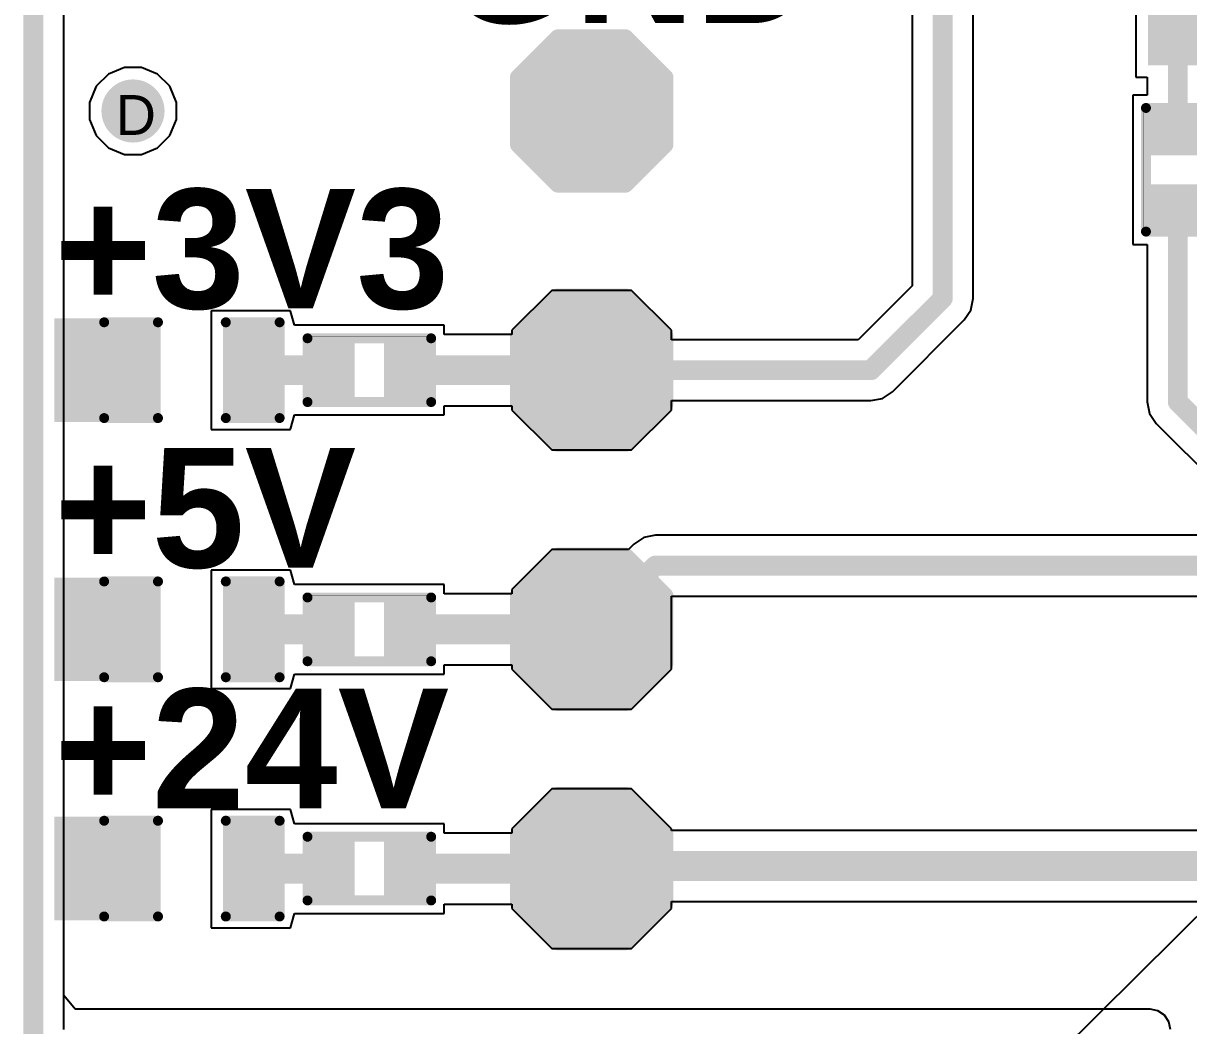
# Model space of a CAD drawing. Header units: inches. Extents: x 0 to 5401, y 0 to 5414.
# Drawn here: x -0.13 to 14.72, y 72.39 to 85.16 of the extents above; entities that cross this region are included whole.
import ezdxf

# ---------------------------------------------------------------- set-up
doc = ezdxf.new("R2010")
doc.units = ezdxf.units.IN
for name, color, linetype in [('Board Outline', 216, 'Continuous'), ('Bottom Layer', 5, 'Continuous'), ('Bottom Solder', 6, 'Continuous'), ('Drill Drawing', 1, 'Continuous'), ('Layer 1', 16, 'Continuous'), ('Layer 2', 76, 'Continuous'), ('Top Layer', 1, 'Continuous'), ('Top Overlay', 2, 'Continuous'), ('Top Paste', 8, 'Continuous'), ('Top Solder', 216, 'Continuous'), ('Via Holes', 16, 'Continuous')]:
    doc.layers.add(name, color=color, linetype=linetype)
doc.styles.add('Arial', font='', dxfattribs={"height": 0.2})
doc.styles.add('Arial_Bold', font='', dxfattribs={"height": 0.2})
doc.styles.get('Arial').set_extended_font_data('Arial')
doc.styles.get('Arial_Bold').set_extended_font_data('Arial', bold=True)

# ---------------------------------------------------------------- blocks, each defined once
blk = doc.blocks.new('P____PAK_SO_8_1')
at = {"layer": 'Top Solder'}
blk.add_line((2.629, -2.439), (-5387.451, -5346.576), dxfattribs=at)
blk = doc.blocks.new('SOP_16_28')
at = {"layer": 'Top Layer'}
for points in [[(-3.456, 4.724), (-1.994, 4.724), (-1.994, 4.166), (-3.456, 4.166)], [(1.994, 4.724), (3.456, 4.724), (3.456, 4.166), (1.994, 4.166)], [(-3.456, 3.454), (-1.994, 3.454), (-1.994, 2.896), (-3.456, 2.896)], [(1.994, 3.454), (3.456, 3.454), (3.456, 2.896), (1.994, 2.896)], [(-3.456, 2.184), (-1.994, 2.184), (-1.994, 1.626), (-3.456, 1.626)], [(1.994, 2.184), (3.456, 2.184), (3.456, 1.626), (1.994, 1.626)], [(-3.456, 0.914), (-1.994, 0.914), (-1.994, 0.356), (-3.456, 0.356)], [(1.994, 0.914), (3.456, 0.914), (3.456, 0.356), (1.994, 0.356)], [(-3.456, -0.356), (-1.994, -0.356), (-1.994, -0.914), (-3.456, -0.914)], [(1.994, -0.356), (3.456, -0.356), (3.456, -0.914), (1.994, -0.914)], [(-3.456, -1.626), (-1.994, -1.626), (-1.994, -2.184), (-3.456, -2.184)], [(1.994, -1.626), (3.456, -1.626), (3.456, -2.184), (1.994, -2.184)], [(-3.456, -2.896), (-1.994, -2.896), (-1.994, -3.454), (-3.456, -3.454)], [(1.994, -2.896), (3.456, -2.896), (3.456, -3.454), (1.994, -3.454)], [(-3.456, -4.166), (-1.994, -4.166), (-1.994, -4.724), (-3.456, -4.724)], [(1.994, -4.166), (3.456, -4.166), (3.456, -4.724), (1.994, -4.724)]]:
    blk.add_hatch(color=1, dxfattribs=at).paths.add_polyline_path(points)
at = {"layer": 'Top Paste'}
for points in [[(-3.456, 4.724), (-1.994, 4.724), (-1.994, 4.166), (-3.456, 4.166)], [(1.994, 4.724), (3.456, 4.724), (3.456, 4.166), (1.994, 4.166)], [(-3.456, 3.454), (-1.994, 3.454), (-1.994, 2.896), (-3.456, 2.896)], [(1.994, 3.454), (3.456, 3.454), (3.456, 2.896), (1.994, 2.896)], [(-3.456, 2.184), (-1.994, 2.184), (-1.994, 1.626), (-3.456, 1.626)], [(1.994, 2.184), (3.456, 2.184), (3.456, 1.626), (1.994, 1.626)], [(-3.456, 0.914), (-1.994, 0.914), (-1.994, 0.356), (-3.456, 0.356)], [(1.994, 0.914), (3.456, 0.914), (3.456, 0.356), (1.994, 0.356)], [(-3.456, -0.356), (-1.994, -0.356), (-1.994, -0.914), (-3.456, -0.914)], [(1.994, -0.356), (3.456, -0.356), (3.456, -0.914), (1.994, -0.914)], [(-3.456, -1.626), (-1.994, -1.626), (-1.994, -2.184), (-3.456, -2.184)], [(1.994, -1.626), (3.456, -1.626), (3.456, -2.184), (1.994, -2.184)], [(-3.456, -2.896), (-1.994, -2.896), (-1.994, -3.454), (-3.456, -3.454)], [(1.994, -2.896), (3.456, -2.896), (3.456, -3.454), (1.994, -3.454)], [(-3.456, -4.166), (-1.994, -4.166), (-1.994, -4.724), (-3.456, -4.724)], [(1.994, -4.166), (3.456, -4.166), (3.456, -4.724), (1.994, -4.724)]]:
    blk.add_hatch(color=8, dxfattribs=at).paths.add_polyline_path(points)
at = {"layer": 'Top Solder'}
for points in [[(-3.557, 4.826), (-1.892, 4.826), (-1.892, 4.064), (-3.557, 4.064)], [(1.892, 4.826), (3.557, 4.826), (3.557, 4.064), (1.892, 4.064)], [(-3.557, 3.556), (-1.892, 3.556), (-1.892, 2.794), (-3.557, 2.794)], [(1.892, 3.556), (3.557, 3.556), (3.557, 2.794), (1.892, 2.794)], [(-3.557, 2.286), (-1.892, 2.286), (-1.892, 1.524), (-3.557, 1.524)], [(1.892, 2.286), (3.557, 2.286), (3.557, 1.524), (1.892, 1.524)], [(-3.557, 1.016), (-1.892, 1.016), (-1.892, 0.254), (-3.557, 0.254)], [(1.892, 1.016), (3.557, 1.016), (3.557, 0.254), (1.892, 0.254)], [(-3.557, -0.254), (-1.892, -0.254), (-1.892, -1.016), (-3.557, -1.016)], [(1.892, -0.254), (3.557, -0.254), (3.557, -1.016), (1.892, -1.016)], [(-3.557, -1.524), (-1.892, -1.524), (-1.892, -2.286), (-3.557, -2.286)], [(1.892, -1.524), (3.557, -1.524), (3.557, -2.286), (1.892, -2.286)], [(-3.557, -2.794), (-1.892, -2.794), (-1.892, -3.556), (-3.557, -3.556)], [(1.892, -2.794), (3.557, -2.794), (3.557, -3.556), (1.892, -3.556)], [(-3.557, -4.064), (-1.892, -4.064), (-1.892, -4.826), (-3.557, -4.826)], [(1.892, -4.064), (3.557, -4.064), (3.557, -4.826), (1.892, -4.826)]]:
    blk.add_hatch(color=216, dxfattribs=at).paths.add_polyline_path(points)
at = {"layer": 'Top Overlay'}
for points in [[(2.121, 5.055, 0.152, 0.152, 0), (-2.121, 5.055, 0.152, 0.152, 0)], [(-3.785, 4.318, 0.127, 0.127, 0), (-3.785, 4.572, 0.127, 0.127, 0)], [(-3.658, 4.445, 0.127, 0.127, 0), (-3.785, 4.572, 0.127, 0.127, 0)], [(-3.785, 4.318, 0.127, 0.127, 0), (-3.658, 4.445, 0.127, 0.127, 0)], [(2.121, -5.055, 0.152, 0.152, 0), (-2.121, -5.055, 0.152, 0.152, 0)]]:
    blk.add_lwpolyline(points, format="xyseb", dxfattribs=at)
for points in [[(-2.159, 5.055, 0.0762, 0.0762, 1), (-2.083, 5.055, 0.0762, 0.0762, 1)], [(2.083, 5.055, 0.0762, 0.0762, 1), (2.159, 5.055, 0.0762, 0.0762, 1)], [(-3.816, 4.572, 0.0635, 0.0635, 1), (-3.753, 4.572, 0.0635, 0.0635, 1)], [(-3.816, 4.572, 0.0635, 0.0635, 1), (-3.753, 4.572, 0.0635, 0.0635, 1)], [(-3.689, 4.445, 0.0635, 0.0635, 1), (-3.626, 4.445, 0.0635, 0.0635, 1)], [(-3.689, 4.445, 0.0635, 0.0635, 1), (-3.626, 4.445, 0.0635, 0.0635, 1)], [(-3.816, 4.318, 0.0635, 0.0635, 1), (-3.753, 4.318, 0.0635, 0.0635, 1)], [(-3.816, 4.318, 0.0635, 0.0635, 1), (-3.753, 4.318, 0.0635, 0.0635, 1)], [(-2.159, -5.055, 0.0762, 0.0762, 1), (-2.083, -5.055, 0.0762, 0.0762, 1)], [(2.083, -5.055, 0.0762, 0.0762, 1), (2.159, -5.055, 0.0762, 0.0762, 1)]]:
    blk.add_lwpolyline(points, format="xyseb", close=True, dxfattribs=at)
blk = doc.blocks.new('T__________37')
at = {"layer": 'Top Layer'}
blk.add_hatch(color=1, dxfattribs=at).paths.add_polyline_path([(0.381, 0.762), (-0.381, 0.762), (-0.762, 0.381), (-0.762, -0.381), (-0.381, -0.762), (0.381, -0.762), (0.762, -0.381), (0.762, 0.381)])
at = {"layer": 'Top Paste'}
blk.add_hatch(color=8, dxfattribs=at).paths.add_polyline_path([(0.381, 0.762), (-0.381, 0.762), (-0.762, 0.381), (-0.762, -0.381), (-0.381, -0.762), (0.381, -0.762), (0.762, -0.381), (0.762, 0.381)])
at = {"layer": 'Top Solder'}
blk.add_hatch(color=216, dxfattribs=at).paths.add_polyline_path([(0.432, 0.864), (-0.432, 0.864), (-0.864, 0.432), (-0.864, -0.432), (-0.432, -0.864), (0.432, -0.864), (0.864, -0.432), (0.864, 0.432)])
at = {"layer": 'Top Overlay'}
for points in [[(-0.432, 0.94, 0.2, 0.2, 0), (-0.94, 0.432, 0.2, 0.2, 0)], [(-0.432, 0.94, 0.2, 0.2, 0), (0.432, 0.94, 0.2, 0.2, 0)], [(0.432, 0.94, 0.2, 0.2, 0), (0.94, 0.432, 0.2, 0.2, 0)], [(-0.94, 0.432, 0.2, 0.2, 0), (-0.94, -0.432, 0.2, 0.2, 0)], [(0.94, 0.432, 0.2, 0.2, 0), (0.94, -0.432, 0.2, 0.2, 0)], [(-0.94, -0.432, 0.2, 0.2, 0), (-0.432, -0.94, 0.2, 0.2, 0)], [(0.94, -0.432, 0.2, 0.2, 0), (0.432, -0.94, 0.2, 0.2, 0)], [(-0.432, -0.94, 0.2, 0.2, 0), (0.432, -0.94, 0.2, 0.2, 0)]]:
    blk.add_lwpolyline(points, format="xyseb", dxfattribs=at)
for points in [[(-0.482, 0.94, 0.1, 0.1, 1), (-0.382, 0.94, 0.1, 0.1, 1)], [(-0.482, 0.94, 0.1, 0.1, 1), (-0.382, 0.94, 0.1, 0.1, 1)], [(0.382, 0.94, 0.1, 0.1, 1), (0.482, 0.94, 0.1, 0.1, 1)], [(0.382, 0.94, 0.1, 0.1, 1), (0.482, 0.94, 0.1, 0.1, 1)], [(-0.99, 0.432, 0.1, 0.1, 1), (-0.89, 0.432, 0.1, 0.1, 1)], [(-0.99, 0.432, 0.1, 0.1, 1), (-0.89, 0.432, 0.1, 0.1, 1)], [(0.89, 0.432, 0.1, 0.1, 1), (0.99, 0.432, 0.1, 0.1, 1)], [(0.89, 0.432, 0.1, 0.1, 1), (0.99, 0.432, 0.1, 0.1, 1)], [(-0.99, -0.432, 0.1, 0.1, 1), (-0.89, -0.432, 0.1, 0.1, 1)], [(-0.99, -0.432, 0.1, 0.1, 1), (-0.89, -0.432, 0.1, 0.1, 1)], [(0.89, -0.432, 0.1, 0.1, 1), (0.99, -0.432, 0.1, 0.1, 1)], [(0.89, -0.432, 0.1, 0.1, 1), (0.99, -0.432, 0.1, 0.1, 1)], [(-0.482, -0.94, 0.1, 0.1, 1), (-0.382, -0.94, 0.1, 0.1, 1)], [(-0.482, -0.94, 0.1, 0.1, 1), (-0.382, -0.94, 0.1, 0.1, 1)], [(0.382, -0.94, 0.1, 0.1, 1), (0.482, -0.94, 0.1, 0.1, 1)], [(0.382, -0.94, 0.1, 0.1, 1), (0.482, -0.94, 0.1, 0.1, 1)]]:
    blk.add_lwpolyline(points, format="xyseb", close=True, dxfattribs=at)
blk = doc.blocks.new('T__________38')
at = {"layer": 'Top Layer'}
blk.add_hatch(color=1, dxfattribs=at).paths.add_polyline_path([(0.381, 0.762), (-0.381, 0.762), (-0.762, 0.381), (-0.762, -0.381), (-0.381, -0.762), (0.381, -0.762), (0.762, -0.381), (0.762, 0.381)])
at = {"layer": 'Top Paste'}
blk.add_hatch(color=8, dxfattribs=at).paths.add_polyline_path([(0.381, 0.762), (-0.381, 0.762), (-0.762, 0.381), (-0.762, -0.381), (-0.381, -0.762), (0.381, -0.762), (0.762, -0.381), (0.762, 0.381)])
at = {"layer": 'Top Solder'}
blk.add_hatch(color=216, dxfattribs=at).paths.add_polyline_path([(0.432, 0.864), (-0.432, 0.864), (-0.864, 0.432), (-0.864, -0.432), (-0.432, -0.864), (0.432, -0.864), (0.864, -0.432), (0.864, 0.432)])
at = {"layer": 'Top Overlay'}
for points in [[(-0.432, 0.94, 0.2, 0.2, 0), (-0.94, 0.432, 0.2, 0.2, 0)], [(-0.432, 0.94, 0.2, 0.2, 0), (0.432, 0.94, 0.2, 0.2, 0)], [(0.432, 0.94, 0.2, 0.2, 0), (0.94, 0.432, 0.2, 0.2, 0)], [(-0.94, 0.432, 0.2, 0.2, 0), (-0.94, -0.432, 0.2, 0.2, 0)], [(0.94, 0.432, 0.2, 0.2, 0), (0.94, -0.432, 0.2, 0.2, 0)], [(-0.94, -0.432, 0.2, 0.2, 0), (-0.432, -0.94, 0.2, 0.2, 0)], [(0.94, -0.432, 0.2, 0.2, 0), (0.432, -0.94, 0.2, 0.2, 0)], [(-0.432, -0.94, 0.2, 0.2, 0), (0.432, -0.94, 0.2, 0.2, 0)]]:
    blk.add_lwpolyline(points, format="xyseb", dxfattribs=at)
for points in [[(-0.482, 0.94, 0.1, 0.1, 1), (-0.382, 0.94, 0.1, 0.1, 1)], [(-0.482, 0.94, 0.1, 0.1, 1), (-0.382, 0.94, 0.1, 0.1, 1)], [(0.382, 0.94, 0.1, 0.1, 1), (0.482, 0.94, 0.1, 0.1, 1)], [(0.382, 0.94, 0.1, 0.1, 1), (0.482, 0.94, 0.1, 0.1, 1)], [(-0.99, 0.432, 0.1, 0.1, 1), (-0.89, 0.432, 0.1, 0.1, 1)], [(-0.99, 0.432, 0.1, 0.1, 1), (-0.89, 0.432, 0.1, 0.1, 1)], [(0.89, 0.432, 0.1, 0.1, 1), (0.99, 0.432, 0.1, 0.1, 1)], [(0.89, 0.432, 0.1, 0.1, 1), (0.99, 0.432, 0.1, 0.1, 1)], [(-0.99, -0.432, 0.1, 0.1, 1), (-0.89, -0.432, 0.1, 0.1, 1)], [(-0.99, -0.432, 0.1, 0.1, 1), (-0.89, -0.432, 0.1, 0.1, 1)], [(0.89, -0.432, 0.1, 0.1, 1), (0.99, -0.432, 0.1, 0.1, 1)], [(0.89, -0.432, 0.1, 0.1, 1), (0.99, -0.432, 0.1, 0.1, 1)], [(-0.482, -0.94, 0.1, 0.1, 1), (-0.382, -0.94, 0.1, 0.1, 1)], [(-0.482, -0.94, 0.1, 0.1, 1), (-0.382, -0.94, 0.1, 0.1, 1)], [(0.382, -0.94, 0.1, 0.1, 1), (0.482, -0.94, 0.1, 0.1, 1)], [(0.382, -0.94, 0.1, 0.1, 1), (0.482, -0.94, 0.1, 0.1, 1)]]:
    blk.add_lwpolyline(points, format="xyseb", close=True, dxfattribs=at)
blk = doc.blocks.new('T__________39')
at = {"layer": 'Top Layer'}
blk.add_hatch(color=1, dxfattribs=at).paths.add_polyline_path([(0.381, 0.762), (-0.381, 0.762), (-0.762, 0.381), (-0.762, -0.381), (-0.381, -0.762), (0.381, -0.762), (0.762, -0.381), (0.762, 0.381)])
at = {"layer": 'Top Paste'}
blk.add_hatch(color=8, dxfattribs=at).paths.add_polyline_path([(0.381, 0.762), (-0.381, 0.762), (-0.762, 0.381), (-0.762, -0.381), (-0.381, -0.762), (0.381, -0.762), (0.762, -0.381), (0.762, 0.381)])
at = {"layer": 'Top Solder'}
blk.add_hatch(color=216, dxfattribs=at).paths.add_polyline_path([(0.432, 0.864), (-0.432, 0.864), (-0.864, 0.432), (-0.864, -0.432), (-0.432, -0.864), (0.432, -0.864), (0.864, -0.432), (0.864, 0.432)])
at = {"layer": 'Top Overlay'}
for points in [[(-0.432, 0.94, 0.2, 0.2, 0), (-0.94, 0.432, 0.2, 0.2, 0)], [(-0.432, 0.94, 0.2, 0.2, 0), (0.432, 0.94, 0.2, 0.2, 0)], [(0.432, 0.94, 0.2, 0.2, 0), (0.94, 0.432, 0.2, 0.2, 0)], [(-0.94, 0.432, 0.2, 0.2, 0), (-0.94, -0.432, 0.2, 0.2, 0)], [(0.94, 0.432, 0.2, 0.2, 0), (0.94, -0.432, 0.2, 0.2, 0)], [(-0.94, -0.432, 0.2, 0.2, 0), (-0.432, -0.94, 0.2, 0.2, 0)], [(0.94, -0.432, 0.2, 0.2, 0), (0.432, -0.94, 0.2, 0.2, 0)], [(-0.432, -0.94, 0.2, 0.2, 0), (0.432, -0.94, 0.2, 0.2, 0)]]:
    blk.add_lwpolyline(points, format="xyseb", dxfattribs=at)
for points in [[(-0.482, 0.94, 0.1, 0.1, 1), (-0.382, 0.94, 0.1, 0.1, 1)], [(-0.482, 0.94, 0.1, 0.1, 1), (-0.382, 0.94, 0.1, 0.1, 1)], [(0.382, 0.94, 0.1, 0.1, 1), (0.482, 0.94, 0.1, 0.1, 1)], [(0.382, 0.94, 0.1, 0.1, 1), (0.482, 0.94, 0.1, 0.1, 1)], [(-0.99, 0.432, 0.1, 0.1, 1), (-0.89, 0.432, 0.1, 0.1, 1)], [(-0.99, 0.432, 0.1, 0.1, 1), (-0.89, 0.432, 0.1, 0.1, 1)], [(0.89, 0.432, 0.1, 0.1, 1), (0.99, 0.432, 0.1, 0.1, 1)], [(0.89, 0.432, 0.1, 0.1, 1), (0.99, 0.432, 0.1, 0.1, 1)], [(-0.99, -0.432, 0.1, 0.1, 1), (-0.89, -0.432, 0.1, 0.1, 1)], [(-0.99, -0.432, 0.1, 0.1, 1), (-0.89, -0.432, 0.1, 0.1, 1)], [(0.89, -0.432, 0.1, 0.1, 1), (0.99, -0.432, 0.1, 0.1, 1)], [(0.89, -0.432, 0.1, 0.1, 1), (0.99, -0.432, 0.1, 0.1, 1)], [(-0.482, -0.94, 0.1, 0.1, 1), (-0.382, -0.94, 0.1, 0.1, 1)], [(-0.482, -0.94, 0.1, 0.1, 1), (-0.382, -0.94, 0.1, 0.1, 1)], [(0.382, -0.94, 0.1, 0.1, 1), (0.482, -0.94, 0.1, 0.1, 1)], [(0.382, -0.94, 0.1, 0.1, 1), (0.482, -0.94, 0.1, 0.1, 1)]]:
    blk.add_lwpolyline(points, format="xyseb", close=True, dxfattribs=at)
blk = doc.blocks.new('T__________40')
at = {"layer": 'Top Layer'}
blk.add_hatch(color=1, dxfattribs=at).paths.add_polyline_path([(0.381, 0.762), (-0.381, 0.762), (-0.762, 0.381), (-0.762, -0.381), (-0.381, -0.762), (0.381, -0.762), (0.762, -0.381), (0.762, 0.381)])
at = {"layer": 'Top Paste'}
blk.add_hatch(color=8, dxfattribs=at).paths.add_polyline_path([(0.381, 0.762), (-0.381, 0.762), (-0.762, 0.381), (-0.762, -0.381), (-0.381, -0.762), (0.381, -0.762), (0.762, -0.381), (0.762, 0.381)])
at = {"layer": 'Top Solder'}
blk.add_hatch(color=216, dxfattribs=at).paths.add_polyline_path([(0.432, 0.864), (-0.432, 0.864), (-0.864, 0.432), (-0.864, -0.432), (-0.432, -0.864), (0.432, -0.864), (0.864, -0.432), (0.864, 0.432)])
at = {"layer": 'Top Overlay'}
for points in [[(-0.432, 0.94, 0.2, 0.2, 0), (-0.94, 0.432, 0.2, 0.2, 0)], [(-0.432, 0.94, 0.2, 0.2, 0), (0.432, 0.94, 0.2, 0.2, 0)], [(0.432, 0.94, 0.2, 0.2, 0), (0.94, 0.432, 0.2, 0.2, 0)], [(-0.94, 0.432, 0.2, 0.2, 0), (-0.94, -0.432, 0.2, 0.2, 0)], [(0.94, 0.432, 0.2, 0.2, 0), (0.94, -0.432, 0.2, 0.2, 0)], [(-0.94, -0.432, 0.2, 0.2, 0), (-0.432, -0.94, 0.2, 0.2, 0)], [(0.94, -0.432, 0.2, 0.2, 0), (0.432, -0.94, 0.2, 0.2, 0)], [(-0.432, -0.94, 0.2, 0.2, 0), (0.432, -0.94, 0.2, 0.2, 0)]]:
    blk.add_lwpolyline(points, format="xyseb", dxfattribs=at)
for points in [[(-0.482, 0.94, 0.1, 0.1, 1), (-0.382, 0.94, 0.1, 0.1, 1)], [(-0.482, 0.94, 0.1, 0.1, 1), (-0.382, 0.94, 0.1, 0.1, 1)], [(0.382, 0.94, 0.1, 0.1, 1), (0.482, 0.94, 0.1, 0.1, 1)], [(0.382, 0.94, 0.1, 0.1, 1), (0.482, 0.94, 0.1, 0.1, 1)], [(-0.99, 0.432, 0.1, 0.1, 1), (-0.89, 0.432, 0.1, 0.1, 1)], [(-0.99, 0.432, 0.1, 0.1, 1), (-0.89, 0.432, 0.1, 0.1, 1)], [(0.89, 0.432, 0.1, 0.1, 1), (0.99, 0.432, 0.1, 0.1, 1)], [(0.89, 0.432, 0.1, 0.1, 1), (0.99, 0.432, 0.1, 0.1, 1)], [(-0.99, -0.432, 0.1, 0.1, 1), (-0.89, -0.432, 0.1, 0.1, 1)], [(-0.99, -0.432, 0.1, 0.1, 1), (-0.89, -0.432, 0.1, 0.1, 1)], [(0.89, -0.432, 0.1, 0.1, 1), (0.99, -0.432, 0.1, 0.1, 1)], [(0.89, -0.432, 0.1, 0.1, 1), (0.99, -0.432, 0.1, 0.1, 1)], [(-0.482, -0.94, 0.1, 0.1, 1), (-0.382, -0.94, 0.1, 0.1, 1)], [(-0.482, -0.94, 0.1, 0.1, 1), (-0.382, -0.94, 0.1, 0.1, 1)], [(0.382, -0.94, 0.1, 0.1, 1), (0.482, -0.94, 0.1, 0.1, 1)], [(0.382, -0.94, 0.1, 0.1, 1), (0.482, -0.94, 0.1, 0.1, 1)]]:
    blk.add_lwpolyline(points, format="xyseb", close=True, dxfattribs=at)
blk = doc.blocks.new('R___0402_106')
at = {"layer": 'Top Layer'}
for points in [[(-0.699, -0.318), (-0.699, 0.317), (-0.241, 0.317), (-0.241, -0.318)], [(0.241, -0.318), (0.241, 0.317), (0.699, 0.317), (0.699, -0.318)]]:
    blk.add_hatch(color=1, dxfattribs=at).paths.add_polyline_path(points)
at = {"layer": 'Top Paste'}
for points in [[(-0.699, -0.318), (-0.699, 0.317), (-0.241, 0.317), (-0.241, -0.318)], [(0.241, -0.318), (0.241, 0.317), (0.699, 0.317), (0.699, -0.318)]]:
    blk.add_hatch(color=8, dxfattribs=at).paths.add_polyline_path(points)
at = {"layer": 'Top Solder'}
for points in [[(-0.754, -0.373), (-0.754, 0.373), (-0.186, 0.373), (-0.186, -0.373)], [(0.186, -0.373), (0.186, 0.373), (0.754, 0.373), (0.754, -0.373)]]:
    blk.add_hatch(color=216, dxfattribs=at).paths.add_polyline_path(points)
at = {"layer": 'Top Overlay'}
for points in [[(-0.787, -0.406, 0.127, 0.127, 0), (-0.787, 0.406, 0.127, 0.127, 0)], [(0.787, 0.406, 0.127, 0.127, 0), (-0.787, 0.406, 0.127, 0.127, 0)], [(0.787, -0.406, 0.127, 0.127, 0), (0.787, 0.406, 0.127, 0.127, 0)], [(0.787, -0.406, 0.127, 0.127, 0), (-0.787, -0.406, 0.127, 0.127, 0)], [(0.813, -0.432, 0.00323, 0.00323, 0), (-0.813, -0.432, 0.00323, 0.00323, 0)]]:
    blk.add_lwpolyline(points, format="xyseb", dxfattribs=at)
for points in [[(-0.819, 0.406, 0.0635, 0.0635, 1), (-0.756, 0.406, 0.0635, 0.0635, 1)], [(-0.819, 0.406, 0.0635, 0.0635, 1), (-0.756, 0.406, 0.0635, 0.0635, 1)], [(0.756, 0.406, 0.0635, 0.0635, 1), (0.819, 0.406, 0.0635, 0.0635, 1)], [(0.756, 0.406, 0.0635, 0.0635, 1), (0.819, 0.406, 0.0635, 0.0635, 1)], [(-0.819, -0.406, 0.0635, 0.0635, 1), (-0.756, -0.406, 0.0635, 0.0635, 1)], [(-0.819, -0.406, 0.0635, 0.0635, 1), (-0.756, -0.406, 0.0635, 0.0635, 1)], [(-0.814, -0.432, 0.00161, 0.00161, 1), (-0.812, -0.432, 0.00161, 0.00161, 1)], [(0.756, -0.406, 0.0635, 0.0635, 1), (0.819, -0.406, 0.0635, 0.0635, 1)], [(0.756, -0.406, 0.0635, 0.0635, 1), (0.819, -0.406, 0.0635, 0.0635, 1)], [(0.812, -0.432, 0.00161, 0.00161, 1), (0.814, -0.432, 0.00161, 0.00161, 1)]]:
    blk.add_lwpolyline(points, format="xyseb", close=True, dxfattribs=at)
blk = doc.blocks.new('R___0402_137')
at = {"layer": 'Top Layer'}
for points in [[(-0.699, -0.318), (-0.699, 0.318), (-0.241, 0.318), (-0.241, -0.318)], [(0.241, -0.318), (0.241, 0.318), (0.699, 0.318), (0.699, -0.318)]]:
    blk.add_hatch(color=1, dxfattribs=at).paths.add_polyline_path(points)
at = {"layer": 'Top Paste'}
for points in [[(-0.699, -0.318), (-0.699, 0.318), (-0.241, 0.318), (-0.241, -0.318)], [(0.241, -0.318), (0.241, 0.318), (0.699, 0.318), (0.699, -0.318)]]:
    blk.add_hatch(color=8, dxfattribs=at).paths.add_polyline_path(points)
at = {"layer": 'Top Solder'}
for points in [[(-0.754, -0.373), (-0.754, 0.373), (-0.186, 0.373), (-0.186, -0.373)], [(0.186, -0.373), (0.186, 0.373), (0.754, 0.373), (0.754, -0.373)]]:
    blk.add_hatch(color=216, dxfattribs=at).paths.add_polyline_path(points)
at = {"layer": 'Top Overlay'}
for points in [[(-0.787, 0.406, 0.127, 0.127, 0), (-0.787, -0.406, 0.127, 0.127, 0)], [(0.787, 0.406, 0.127, 0.127, 0), (-0.787, 0.406, 0.127, 0.127, 0)], [(0.787, 0.406, 0.127, 0.127, 0), (0.787, -0.406, 0.127, 0.127, 0)], [(0.787, -0.406, 0.127, 0.127, 0), (-0.787, -0.406, 0.127, 0.127, 0)], [(0.813, -0.432, 0.00323, 0.00323, 0), (-0.813, -0.432, 0.00323, 0.00323, 0)]]:
    blk.add_lwpolyline(points, format="xyseb", dxfattribs=at)
for points in [[(-0.819, 0.406, 0.0635, 0.0635, 1), (-0.756, 0.406, 0.0635, 0.0635, 1)], [(-0.819, 0.406, 0.0635, 0.0635, 1), (-0.756, 0.406, 0.0635, 0.0635, 1)], [(0.756, 0.406, 0.0635, 0.0635, 1), (0.819, 0.406, 0.0635, 0.0635, 1)], [(0.756, 0.406, 0.0635, 0.0635, 1), (0.819, 0.406, 0.0635, 0.0635, 1)], [(-0.819, -0.406, 0.0635, 0.0635, 1), (-0.756, -0.406, 0.0635, 0.0635, 1)], [(-0.819, -0.406, 0.0635, 0.0635, 1), (-0.756, -0.406, 0.0635, 0.0635, 1)], [(-0.814, -0.432, 0.00161, 0.00161, 1), (-0.812, -0.432, 0.00161, 0.00161, 1)], [(0.756, -0.406, 0.0635, 0.0635, 1), (0.819, -0.406, 0.0635, 0.0635, 1)], [(0.756, -0.406, 0.0635, 0.0635, 1), (0.819, -0.406, 0.0635, 0.0635, 1)], [(0.812, -0.432, 0.00161, 0.00161, 1), (0.814, -0.432, 0.00161, 0.00161, 1)]]:
    blk.add_lwpolyline(points, format="xyseb", close=True, dxfattribs=at)
blk = doc.blocks.new('R___0402_138')
at = {"layer": 'Top Layer'}
for points in [[(-0.699, -0.318), (-0.699, 0.318), (-0.241, 0.318), (-0.241, -0.318)], [(0.241, -0.318), (0.241, 0.318), (0.699, 0.318), (0.699, -0.318)]]:
    blk.add_hatch(color=1, dxfattribs=at).paths.add_polyline_path(points)
at = {"layer": 'Top Paste'}
for points in [[(-0.699, -0.318), (-0.699, 0.318), (-0.241, 0.318), (-0.241, -0.318)], [(0.241, -0.318), (0.241, 0.318), (0.699, 0.318), (0.699, -0.318)]]:
    blk.add_hatch(color=8, dxfattribs=at).paths.add_polyline_path(points)
at = {"layer": 'Top Solder'}
for points in [[(-0.754, -0.373), (-0.754, 0.373), (-0.186, 0.373), (-0.186, -0.373)], [(0.186, -0.373), (0.186, 0.373), (0.754, 0.373), (0.754, -0.373)]]:
    blk.add_hatch(color=216, dxfattribs=at).paths.add_polyline_path(points)
at = {"layer": 'Top Overlay'}
for points in [[(-0.787, 0.406, 0.127, 0.127, 0), (-0.787, -0.406, 0.127, 0.127, 0)], [(0.787, 0.406, 0.127, 0.127, 0), (-0.787, 0.406, 0.127, 0.127, 0)], [(0.787, 0.406, 0.127, 0.127, 0), (0.787, -0.406, 0.127, 0.127, 0)], [(0.787, -0.406, 0.127, 0.127, 0), (-0.787, -0.406, 0.127, 0.127, 0)], [(0.813, -0.432, 0.00323, 0.00323, 0), (-0.813, -0.432, 0.00323, 0.00323, 0)]]:
    blk.add_lwpolyline(points, format="xyseb", dxfattribs=at)
for points in [[(-0.819, 0.406, 0.0635, 0.0635, 1), (-0.756, 0.406, 0.0635, 0.0635, 1)], [(-0.819, 0.406, 0.0635, 0.0635, 1), (-0.756, 0.406, 0.0635, 0.0635, 1)], [(0.756, 0.406, 0.0635, 0.0635, 1), (0.819, 0.406, 0.0635, 0.0635, 1)], [(0.756, 0.406, 0.0635, 0.0635, 1), (0.819, 0.406, 0.0635, 0.0635, 1)], [(-0.819, -0.406, 0.0635, 0.0635, 1), (-0.756, -0.406, 0.0635, 0.0635, 1)], [(-0.819, -0.406, 0.0635, 0.0635, 1), (-0.756, -0.406, 0.0635, 0.0635, 1)], [(-0.814, -0.432, 0.00161, 0.00161, 1), (-0.812, -0.432, 0.00161, 0.00161, 1)], [(0.756, -0.406, 0.0635, 0.0635, 1), (0.819, -0.406, 0.0635, 0.0635, 1)], [(0.756, -0.406, 0.0635, 0.0635, 1), (0.819, -0.406, 0.0635, 0.0635, 1)], [(0.812, -0.432, 0.00161, 0.00161, 1), (0.814, -0.432, 0.00161, 0.00161, 1)]]:
    blk.add_lwpolyline(points, format="xyseb", close=True, dxfattribs=at)
blk = doc.blocks.new('R___0402_139')
at = {"layer": 'Top Layer'}
for points in [[(-0.699, -0.318), (-0.699, 0.318), (-0.241, 0.318), (-0.241, -0.318)], [(0.241, -0.318), (0.241, 0.318), (0.699, 0.318), (0.699, -0.318)]]:
    blk.add_hatch(color=1, dxfattribs=at).paths.add_polyline_path(points)
at = {"layer": 'Top Paste'}
for points in [[(-0.699, -0.318), (-0.699, 0.318), (-0.241, 0.318), (-0.241, -0.318)], [(0.241, -0.318), (0.241, 0.318), (0.699, 0.318), (0.699, -0.318)]]:
    blk.add_hatch(color=8, dxfattribs=at).paths.add_polyline_path(points)
at = {"layer": 'Top Solder'}
for points in [[(-0.754, -0.373), (-0.754, 0.373), (-0.186, 0.373), (-0.186, -0.373)], [(0.186, -0.373), (0.186, 0.373), (0.754, 0.373), (0.754, -0.373)]]:
    blk.add_hatch(color=216, dxfattribs=at).paths.add_polyline_path(points)
at = {"layer": 'Top Overlay'}
for points in [[(-0.787, 0.406, 0.127, 0.127, 0), (-0.787, -0.406, 0.127, 0.127, 0)], [(0.787, 0.406, 0.127, 0.127, 0), (-0.787, 0.406, 0.127, 0.127, 0)], [(0.787, 0.406, 0.127, 0.127, 0), (0.787, -0.406, 0.127, 0.127, 0)], [(0.787, -0.406, 0.127, 0.127, 0), (-0.787, -0.406, 0.127, 0.127, 0)], [(0.813, -0.432, 0.00323, 0.00323, 0), (-0.813, -0.432, 0.00323, 0.00323, 0)]]:
    blk.add_lwpolyline(points, format="xyseb", dxfattribs=at)
for points in [[(-0.819, 0.406, 0.0635, 0.0635, 1), (-0.756, 0.406, 0.0635, 0.0635, 1)], [(-0.819, 0.406, 0.0635, 0.0635, 1), (-0.756, 0.406, 0.0635, 0.0635, 1)], [(0.756, 0.406, 0.0635, 0.0635, 1), (0.819, 0.406, 0.0635, 0.0635, 1)], [(0.756, 0.406, 0.0635, 0.0635, 1), (0.819, 0.406, 0.0635, 0.0635, 1)], [(-0.819, -0.406, 0.0635, 0.0635, 1), (-0.756, -0.406, 0.0635, 0.0635, 1)], [(-0.819, -0.406, 0.0635, 0.0635, 1), (-0.756, -0.406, 0.0635, 0.0635, 1)], [(-0.814, -0.432, 0.00161, 0.00161, 1), (-0.812, -0.432, 0.00161, 0.00161, 1)], [(0.756, -0.406, 0.0635, 0.0635, 1), (0.819, -0.406, 0.0635, 0.0635, 1)], [(0.756, -0.406, 0.0635, 0.0635, 1), (0.819, -0.406, 0.0635, 0.0635, 1)], [(0.812, -0.432, 0.00161, 0.00161, 1), (0.814, -0.432, 0.00161, 0.00161, 1)]]:
    blk.add_lwpolyline(points, format="xyseb", close=True, dxfattribs=at)
blk = doc.blocks.new('LED_0603_170')
at = {"layer": 'Top Layer'}
for points in [[(-1, 0.5), (-0.5, 0.5), (-0.5, -0.5), (-1, -0.5)], [(0.5, 0.5), (1, 0.5), (1, -0.5), (0.5, -0.5)]]:
    blk.add_hatch(color=1, dxfattribs=at).paths.add_polyline_path(points)
at = {"layer": 'Top Overlay'}
blk.add_hatch(color=2, dxfattribs=at).paths.add_polyline_path([(1.118, -0.66), (1.753, -0.66), (1.753, 0.66), (1.118, 0.66)])
at = {"layer": 'Top Paste'}
for points in [[(-1, 0.5), (-0.5, 0.5), (-0.5, -0.5), (-1, -0.5)], [(0.5, 0.5), (1, 0.5), (1, -0.5), (0.5, -0.5)]]:
    blk.add_hatch(color=8, dxfattribs=at).paths.add_polyline_path(points)
at = {"layer": 'Top Solder'}
for points in [[(-1.102, 0.602), (-0.398, 0.602), (-0.398, -0.602), (-1.102, -0.602)], [(0.398, 0.602), (1.102, 0.602), (1.102, -0.602), (0.398, -0.602)]]:
    blk.add_hatch(color=216, dxfattribs=at).paths.add_polyline_path(points)
at = {"layer": 'Top Overlay'}
for points in [[(-0.432, 0.61, 0.127, 0.127, 0), (-1.118, 0.61, 0.127, 0.127, 0)], [(-1.118, 0.61, 0.127, 0.127, 0), (-1.118, -0.61, 0.127, 0.127, 0)], [(1.118, 0.61, 0.127, 0.127, 0), (0.432, 0.61, 0.127, 0.127, 0)], [(1.118, 0.61, 0.127, 0.127, 0), (1.118, -0.61, 0.127, 0.127, 0)], [(-0.432, -0.61, 0.127, 0.127, 0), (-1.118, -0.61, 0.127, 0.127, 0)], [(1.118, -0.61, 0.127, 0.127, 0), (0.432, -0.61, 0.127, 0.127, 0)]]:
    blk.add_lwpolyline(points, format="xyseb", dxfattribs=at)
for points in [[(-1.149, 0.61, 0.0635, 0.0635, 1), (-1.086, 0.61, 0.0635, 0.0635, 1)], [(-1.149, 0.61, 0.0635, 0.0635, 1), (-1.086, 0.61, 0.0635, 0.0635, 1)], [(-0.464, 0.61, 0.0635, 0.0635, 1), (-0.4, 0.61, 0.0635, 0.0635, 1)], [(0.4, 0.61, 0.0635, 0.0635, 1), (0.464, 0.61, 0.0635, 0.0635, 1)], [(1.086, 0.61, 0.0635, 0.0635, 1), (1.149, 0.61, 0.0635, 0.0635, 1)], [(1.086, 0.61, 0.0635, 0.0635, 1), (1.149, 0.61, 0.0635, 0.0635, 1)], [(-1.149, -0.61, 0.0635, 0.0635, 1), (-1.086, -0.61, 0.0635, 0.0635, 1)], [(-1.149, -0.61, 0.0635, 0.0635, 1), (-1.086, -0.61, 0.0635, 0.0635, 1)], [(-0.464, -0.61, 0.0635, 0.0635, 1), (-0.4, -0.61, 0.0635, 0.0635, 1)], [(0.4, -0.61, 0.0635, 0.0635, 1), (0.464, -0.61, 0.0635, 0.0635, 1)], [(1.086, -0.61, 0.0635, 0.0635, 1), (1.149, -0.61, 0.0635, 0.0635, 1)], [(1.086, -0.61, 0.0635, 0.0635, 1), (1.149, -0.61, 0.0635, 0.0635, 1)]]:
    blk.add_lwpolyline(points, format="xyseb", close=True, dxfattribs=at)
blk = doc.blocks.new('LED_0603_171')
at = {"layer": 'Top Layer'}
for points in [[(-1, 0.5), (-0.5, 0.5), (-0.5, -0.5), (-1, -0.5)], [(0.5, 0.5), (1, 0.5), (1, -0.5), (0.5, -0.5)]]:
    blk.add_hatch(color=1, dxfattribs=at).paths.add_polyline_path(points)
at = {"layer": 'Top Overlay'}
blk.add_hatch(color=2, dxfattribs=at).paths.add_polyline_path([(1.118, -0.66), (1.753, -0.66), (1.753, 0.66), (1.118, 0.66)])
at = {"layer": 'Top Paste'}
for points in [[(-1, 0.5), (-0.5, 0.5), (-0.5, -0.5), (-1, -0.5)], [(0.5, 0.5), (1, 0.5), (1, -0.5), (0.5, -0.5)]]:
    blk.add_hatch(color=8, dxfattribs=at).paths.add_polyline_path(points)
at = {"layer": 'Top Solder'}
for points in [[(-1.102, 0.602), (-0.398, 0.602), (-0.398, -0.602), (-1.102, -0.602)], [(0.398, 0.602), (1.102, 0.602), (1.102, -0.602), (0.398, -0.602)]]:
    blk.add_hatch(color=216, dxfattribs=at).paths.add_polyline_path(points)
at = {"layer": 'Top Overlay'}
for points in [[(-1.118, 0.61, 0.127, 0.127, 0), (-1.118, -0.61, 0.127, 0.127, 0)], [(-0.432, 0.61, 0.127, 0.127, 0), (-1.118, 0.61, 0.127, 0.127, 0)], [(1.118, 0.61, 0.127, 0.127, 0), (0.432, 0.61, 0.127, 0.127, 0)], [(1.118, 0.61, 0.127, 0.127, 0), (1.118, -0.61, 0.127, 0.127, 0)], [(-0.432, -0.61, 0.127, 0.127, 0), (-1.118, -0.61, 0.127, 0.127, 0)], [(1.118, -0.61, 0.127, 0.127, 0), (0.432, -0.61, 0.127, 0.127, 0)]]:
    blk.add_lwpolyline(points, format="xyseb", dxfattribs=at)
for points in [[(-1.149, 0.61, 0.0635, 0.0635, 1), (-1.086, 0.61, 0.0635, 0.0635, 1)], [(-1.149, 0.61, 0.0635, 0.0635, 1), (-1.086, 0.61, 0.0635, 0.0635, 1)], [(-0.464, 0.61, 0.0635, 0.0635, 1), (-0.4, 0.61, 0.0635, 0.0635, 1)], [(0.4, 0.61, 0.0635, 0.0635, 1), (0.464, 0.61, 0.0635, 0.0635, 1)], [(1.086, 0.61, 0.0635, 0.0635, 1), (1.149, 0.61, 0.0635, 0.0635, 1)], [(1.086, 0.61, 0.0635, 0.0635, 1), (1.149, 0.61, 0.0635, 0.0635, 1)], [(-1.149, -0.61, 0.0635, 0.0635, 1), (-1.086, -0.61, 0.0635, 0.0635, 1)], [(-1.149, -0.61, 0.0635, 0.0635, 1), (-1.086, -0.61, 0.0635, 0.0635, 1)], [(-0.464, -0.61, 0.0635, 0.0635, 1), (-0.4, -0.61, 0.0635, 0.0635, 1)], [(0.4, -0.61, 0.0635, 0.0635, 1), (0.464, -0.61, 0.0635, 0.0635, 1)], [(1.086, -0.61, 0.0635, 0.0635, 1), (1.149, -0.61, 0.0635, 0.0635, 1)], [(1.086, -0.61, 0.0635, 0.0635, 1), (1.149, -0.61, 0.0635, 0.0635, 1)]]:
    blk.add_lwpolyline(points, format="xyseb", close=True, dxfattribs=at)
blk = doc.blocks.new('LED_0603_172')
at = {"layer": 'Top Layer'}
for points in [[(-1, 0.5), (-0.5, 0.5), (-0.5, -0.5), (-1, -0.5)], [(0.5, 0.5), (1, 0.5), (1, -0.5), (0.5, -0.5)]]:
    blk.add_hatch(color=1, dxfattribs=at).paths.add_polyline_path(points)
at = {"layer": 'Top Overlay'}
blk.add_hatch(color=2, dxfattribs=at).paths.add_polyline_path([(1.118, -0.66), (1.753, -0.66), (1.753, 0.66), (1.118, 0.66)])
at = {"layer": 'Top Paste'}
for points in [[(-1, 0.5), (-0.5, 0.5), (-0.5, -0.5), (-1, -0.5)], [(0.5, 0.5), (1, 0.5), (1, -0.5), (0.5, -0.5)]]:
    blk.add_hatch(color=8, dxfattribs=at).paths.add_polyline_path(points)
at = {"layer": 'Top Solder'}
for points in [[(-1.102, 0.602), (-0.398, 0.602), (-0.398, -0.602), (-1.102, -0.602)], [(0.398, 0.602), (1.102, 0.602), (1.102, -0.602), (0.398, -0.602)]]:
    blk.add_hatch(color=216, dxfattribs=at).paths.add_polyline_path(points)
at = {"layer": 'Top Overlay'}
for points in [[(-1.118, 0.61, 0.127, 0.127, 0), (-1.118, -0.61, 0.127, 0.127, 0)], [(-0.432, 0.61, 0.127, 0.127, 0), (-1.118, 0.61, 0.127, 0.127, 0)], [(1.118, 0.61, 0.127, 0.127, 0), (0.432, 0.61, 0.127, 0.127, 0)], [(1.118, 0.61, 0.127, 0.127, 0), (1.118, -0.61, 0.127, 0.127, 0)], [(-0.432, -0.61, 0.127, 0.127, 0), (-1.118, -0.61, 0.127, 0.127, 0)], [(1.118, -0.61, 0.127, 0.127, 0), (0.432, -0.61, 0.127, 0.127, 0)]]:
    blk.add_lwpolyline(points, format="xyseb", dxfattribs=at)
for points in [[(-1.149, 0.61, 0.0635, 0.0635, 1), (-1.086, 0.61, 0.0635, 0.0635, 1)], [(-1.149, 0.61, 0.0635, 0.0635, 1), (-1.086, 0.61, 0.0635, 0.0635, 1)], [(-0.464, 0.61, 0.0635, 0.0635, 1), (-0.4, 0.61, 0.0635, 0.0635, 1)], [(0.4, 0.61, 0.0635, 0.0635, 1), (0.464, 0.61, 0.0635, 0.0635, 1)], [(1.086, 0.61, 0.0635, 0.0635, 1), (1.149, 0.61, 0.0635, 0.0635, 1)], [(1.086, 0.61, 0.0635, 0.0635, 1), (1.149, 0.61, 0.0635, 0.0635, 1)], [(-1.149, -0.61, 0.0635, 0.0635, 1), (-1.086, -0.61, 0.0635, 0.0635, 1)], [(-1.149, -0.61, 0.0635, 0.0635, 1), (-1.086, -0.61, 0.0635, 0.0635, 1)], [(-0.464, -0.61, 0.0635, 0.0635, 1), (-0.4, -0.61, 0.0635, 0.0635, 1)], [(0.4, -0.61, 0.0635, 0.0635, 1), (0.464, -0.61, 0.0635, 0.0635, 1)], [(1.086, -0.61, 0.0635, 0.0635, 1), (1.149, -0.61, 0.0635, 0.0635, 1)], [(1.086, -0.61, 0.0635, 0.0635, 1), (1.149, -0.61, 0.0635, 0.0635, 1)]]:
    blk.add_lwpolyline(points, format="xyseb", close=True, dxfattribs=at)

msp = doc.modelspace()

# ---------------------------------------------------------------- hatches: boundary and pattern name
at = {"layer": 'Bottom Layer'}
h = msp.add_hatch(color=5, dxfattribs=at)
edge = h.paths.add_edge_path()
edge.add_arc((1.27, 84.042), 0.3, 0, 360)
at = {"layer": 'Bottom Solder'}
h = msp.add_hatch(color=6, dxfattribs=at)
edge = h.paths.add_edge_path()
edge.add_arc((1.27, 84.042), 0.402, 0, 360)
at = {"layer": 'Layer 1'}
h = msp.add_hatch(color=16, dxfattribs=at)
edge = h.paths.add_edge_path()
edge.add_arc((1.27, 84.042), 0.3, 0, 360)
at = {"layer": 'Layer 2'}
h = msp.add_hatch(color=76, dxfattribs=at)
edge = h.paths.add_edge_path()
edge.add_arc((1.27, 84.042), 0.3, 0, 360)
at = {"layer": 'Top Layer'}
h = msp.add_hatch(color=1, dxfattribs=at)
edge = h.paths.add_edge_path()
edge.add_arc((1.27, 84.042), 0.3, 0, 360)
at = {"layer": 'Top Solder'}
h = msp.add_hatch(color=216, dxfattribs=at)
edge = h.paths.add_edge_path()
edge.add_arc((1.27, 84.042), 0.402, 0, 360)
at = {"layer": 'Via Holes'}
h = msp.add_hatch(color=7, dxfattribs=at)
edge = h.paths.add_edge_path()
edge.add_arc((1.27, 84.042), 0.15, 0, 360)

# ---------------------------------------------------------------- linework, layer by layer
at = {"layer": 'Board Outline'}
msp.add_lwpolyline([(0, 0, 0.254, 0.254, 0), (0, 117, 0.254, 0.254, 0)], format="xyseb", dxfattribs=at)
at = {"layer": 'Bottom Layer'}
for p, q in [((0.388, 72.774), (0.388, 96.396)), ((0.533, 72.598), (0.388, 72.774)), ((14.224, 72.598), (0.533, 72.598)), ((14.323, 72.578), (14.224, 72.598)), ((14.407, 72.522), (14.323, 72.578)), ((14.463, 72.438), (14.407, 72.522)), ((14.483, 72.339), (14.463, 72.438))]:
    msp.add_line(p, q, dxfattribs=at)
at = {"layer": 'Layer 1'}
msp.add_line((0.388, 72.339), (0.388, 95.234), dxfattribs=at)
at = {"layer": 'Layer 2'}
for p, q in [((0.388, 72.339), (0.388, 96.324)), ((0.956, 84.512), (0.8, 84.356)), ((1.16, 84.596), (0.956, 84.512)), ((1.38, 84.596), (1.16, 84.596)), ((1.584, 84.512), (1.38, 84.596)), ((1.74, 84.356), (1.584, 84.512)), ((0.8, 84.356), (0.716, 84.152)), ((1.824, 84.152), (1.74, 84.356)), ((0.716, 84.152), (0.716, 83.932)), ((1.824, 83.932), (1.824, 84.152)), ((0.716, 83.932), (0.8, 83.728)), ((1.74, 83.728), (1.824, 83.932)), ((0.8, 83.728), (0.956, 83.572)), ((1.584, 83.572), (1.74, 83.728)), ((0.956, 83.572), (1.16, 83.488)), ((1.38, 83.488), (1.584, 83.572)), ((1.16, 83.488), (1.38, 83.488))]:
    msp.add_line(p, q, dxfattribs=at)
at = {"layer": 'Top Layer'}
for p, q in [((0.388, 72.774), (0.388, 96.396)), ((11.194, 87.436), (11.194, 81.815)), ((11.971, 81.654), (11.971, 87.275)), ((14.043, 86.442), (14.043, 84.473)), ((14.043, 84.473), (14.188, 84.473)), ((14.188, 84.473), (14.188, 84.245)), ((14.188, 84.245), (14.005, 84.245)), ((14.005, 84.245), (14.005, 83.28)), ((14.005, 83.28), (14.005, 82.34)), ((14.005, 82.34), (14.188, 82.34)), ((14.188, 82.34), (14.188, 80.337)), ((11.194, 81.815), (10.507, 81.128)), ((6.604, 81.756), (6.096, 81.248)), ((7.62, 81.756), (6.604, 81.756)), ((8.128, 81.248), (7.62, 81.756)), ((11.941, 81.506), (11.971, 81.654)), ((3.274, 81.494), (2.266, 81.494)), ((2.266, 81.494), (2.266, 79.986)), ((3.274, 81.493), (3.274, 81.494)), ((3.327, 81.312), (3.274, 81.493)), ((11.857, 81.38), (11.941, 81.506)), ((10.943, 80.465), (11.857, 81.38)), ((5.232, 81.312), (3.327, 81.312)), ((5.232, 81.193), (5.232, 81.312)), ((6.096, 81.193), (5.232, 81.193)), ((6.096, 81.248), (6.096, 81.193)), ((8.128, 81.128), (8.128, 81.248)), ((10.507, 81.128), (8.128, 81.128)), ((10.817, 80.381), (10.943, 80.465)), ((8.128, 80.232), (8.128, 80.352)), ((8.128, 80.352), (10.668, 80.352)), ((10.668, 80.352), (10.817, 80.381)), ((14.188, 80.337), (14.218, 80.188)), ((3.274, 79.987), (3.327, 80.169)), ((3.327, 80.169), (5.232, 80.169)), ((5.232, 80.169), (5.232, 80.287)), ((5.232, 80.287), (6.096, 80.287)), ((6.096, 80.287), (6.096, 80.232)), ((6.096, 80.232), (6.604, 79.724)), ((7.62, 79.724), (8.128, 80.232)), ((14.218, 80.188), (14.302, 80.062)), ((14.302, 80.062), (15.522, 78.842)), ((2.266, 79.986), (3.274, 79.986)), ((3.274, 79.986), (3.274, 79.987)), ((6.604, 79.724), (7.62, 79.724)), ((7.65, 78.525), (7.579, 78.454)), ((7.776, 78.61), (7.65, 78.525)), ((7.925, 78.639), (7.776, 78.61)), ((15.438, 78.639), (7.925, 78.639)), ((6.604, 78.454), (6.096, 77.946)), ((7.579, 78.454), (6.604, 78.454)), ((3.274, 78.192), (2.266, 78.192)), ((2.266, 78.192), (2.266, 76.684)), ((3.274, 78.191), (3.274, 78.192)), ((3.327, 78.01), (3.274, 78.191)), ((5.232, 78.01), (3.327, 78.01)), ((5.232, 77.891), (5.232, 78.01)), ((6.096, 77.946), (6.096, 77.891)), ((6.096, 77.891), (5.232, 77.891)), ((8.128, 76.93), (8.128, 77.862)), ((8.128, 77.862), (41.129, 77.862)), ((5.232, 76.867), (5.232, 76.985)), ((5.232, 76.985), (6.096, 76.985)), ((6.096, 76.985), (6.096, 76.93)), ((6.096, 76.93), (6.604, 76.422)), ((7.62, 76.422), (8.128, 76.93)), ((3.274, 76.685), (3.327, 76.867)), ((3.327, 76.867), (5.232, 76.867)), ((2.266, 76.684), (3.274, 76.684)), ((3.274, 76.684), (3.274, 76.685)), ((6.604, 76.422), (7.62, 76.422)), ((6.604, 75.406), (6.096, 74.898)), ((7.62, 75.406), (6.604, 75.406)), ((8.128, 74.898), (7.62, 75.406)), ((3.274, 75.144), (2.266, 75.144)), ((2.266, 75.144), (2.266, 73.636)), ((3.274, 75.143), (3.274, 75.144)), ((3.327, 74.962), (3.274, 75.143)), ((5.232, 74.962), (3.327, 74.962)), ((5.232, 74.843), (5.232, 74.962)), ((6.096, 74.843), (5.232, 74.843)), ((6.096, 74.898), (6.096, 74.843)), ((8.128, 74.875), (8.128, 74.898)), ((19.607, 74.875), (8.128, 74.875)), ((5.232, 73.819), (5.232, 73.937)), ((5.232, 73.937), (6.096, 73.937)), ((6.096, 73.937), (6.096, 73.882)), ((8.128, 73.882), (8.128, 73.969)), ((8.128, 73.969), (19.419, 73.969)), ((3.274, 73.637), (3.327, 73.819)), ((3.327, 73.819), (5.232, 73.819)), ((6.096, 73.882), (6.604, 73.374)), ((7.62, 73.374), (8.128, 73.882)), ((2.266, 73.636), (3.274, 73.636)), ((3.274, 73.636), (3.274, 73.637)), ((6.604, 73.374), (7.62, 73.374)), ((0.533, 72.598), (0.388, 72.774)), ((14.224, 72.598), (0.533, 72.598)), ((14.323, 72.578), (14.224, 72.598)), ((14.407, 72.522), (14.323, 72.578)), ((14.463, 72.438), (14.407, 72.522)), ((14.483, 72.339), (14.463, 72.438))]:
    msp.add_line(p, q, dxfattribs=at)
for points in [[(11.582, 81.654, 0.254, 0.254, 0), (11.582, 87.436, 0.254, 0.254, 0)], [(14.577, 83.763, 0.254, 0.254, 0), (14.577, 85.717, 0.254, 0.254, 0)], [(14.577, 80.337, 0.254, 0.254, 0), (14.577, 82.823, 0.254, 0.254, 0)], [(10.668, 80.74, 0.254, 0.254, 0), (11.582, 81.654, 0.254, 0.254, 0)], [(2.77, 80.74, 0.381, 0.381, 0), (3.81, 80.74, 0.381, 0.381, 0)], [(4.75, 80.74, 0.381, 0.381, 0), (7.112, 80.74, 0.381, 0.381, 0)], [(7.112, 80.74, 0.254, 0.254, 0), (10.668, 80.74, 0.254, 0.254, 0)], [(14.577, 80.337, 0.254, 0.254, 0), (15.989, 78.925, 0.254, 0.254, 0)], [(7.112, 77.438, 0.254, 0.254, 0), (7.925, 78.251, 0.254, 0.254, 0)], [(7.925, 78.251, 0.254, 0.254, 0), (41.326, 78.251, 0.254, 0.254, 0)], [(2.77, 77.438, 0.381, 0.381, 0), (3.81, 77.438, 0.381, 0.381, 0)], [(4.75, 77.438, 0.381, 0.381, 0), (7.112, 77.438, 0.381, 0.381, 0)], [(2.77, 74.39, 0.381, 0.381, 0), (3.81, 74.39, 0.381, 0.381, 0)], [(4.75, 74.39, 0.381, 0.381, 0), (7.112, 74.39, 0.381, 0.381, 0)], [(7.112, 74.39, 0.381, 0.381, 0), (7.144, 74.422, 0.381, 0.381, 0)], [(7.144, 74.422, 0.381, 0.381, 0), (19.607, 74.422, 0.381, 0.381, 0)]]:
    msp.add_lwpolyline(points, format="xyseb", dxfattribs=at)
for points in [[(14.513, 83.763, 0.127, 0.127, 1), (14.64, 83.763, 0.127, 0.127, 1)], [(14.513, 82.823, 0.127, 0.127, 1), (14.64, 82.823, 0.127, 0.127, 1)], [(11.519, 81.654, 0.127, 0.127, 1), (11.646, 81.654, 0.127, 0.127, 1)], [(11.519, 81.654, 0.127, 0.127, 1), (11.646, 81.654, 0.127, 0.127, 1)], [(2.675, 80.74, 0.191, 0.191, 1), (2.865, 80.74, 0.191, 0.191, 1)], [(3.715, 80.74, 0.191, 0.191, 1), (3.905, 80.74, 0.191, 0.191, 1)], [(4.655, 80.74, 0.191, 0.191, 1), (4.845, 80.74, 0.191, 0.191, 1)], [(7.017, 80.74, 0.191, 0.191, 1), (7.207, 80.74, 0.191, 0.191, 1)], [(7.049, 80.74, 0.127, 0.127, 1), (7.176, 80.74, 0.127, 0.127, 1)], [(10.605, 80.74, 0.127, 0.127, 1), (10.732, 80.74, 0.127, 0.127, 1)], [(10.605, 80.74, 0.127, 0.127, 1), (10.732, 80.74, 0.127, 0.127, 1)], [(14.513, 80.337, 0.127, 0.127, 1), (14.64, 80.337, 0.127, 0.127, 1)], [(14.513, 80.337, 0.127, 0.127, 1), (14.64, 80.337, 0.127, 0.127, 1)], [(7.861, 78.251, 0.127, 0.127, 1), (7.988, 78.251, 0.127, 0.127, 1)], [(7.861, 78.251, 0.127, 0.127, 1), (7.988, 78.251, 0.127, 0.127, 1)], [(2.675, 77.438, 0.191, 0.191, 1), (2.865, 77.438, 0.191, 0.191, 1)], [(3.715, 77.438, 0.191, 0.191, 1), (3.905, 77.438, 0.191, 0.191, 1)], [(4.655, 77.438, 0.191, 0.191, 1), (4.845, 77.438, 0.191, 0.191, 1)], [(7.017, 77.438, 0.191, 0.191, 1), (7.207, 77.438, 0.191, 0.191, 1)], [(7.049, 77.438, 0.127, 0.127, 1), (7.176, 77.438, 0.127, 0.127, 1)], [(2.675, 74.39, 0.191, 0.191, 1), (2.865, 74.39, 0.191, 0.191, 1)], [(3.715, 74.39, 0.191, 0.191, 1), (3.905, 74.39, 0.191, 0.191, 1)], [(4.655, 74.39, 0.191, 0.191, 1), (4.845, 74.39, 0.191, 0.191, 1)], [(7.017, 74.39, 0.191, 0.191, 1), (7.207, 74.39, 0.191, 0.191, 1)], [(7.017, 74.39, 0.191, 0.191, 1), (7.207, 74.39, 0.191, 0.191, 1)], [(7.049, 74.422, 0.191, 0.191, 1), (7.239, 74.422, 0.191, 0.191, 1)], [(7.049, 74.422, 0.191, 0.191, 1), (7.239, 74.422, 0.191, 0.191, 1)]]:
    msp.add_lwpolyline(points, format="xyseb", close=True, dxfattribs=at)

# ---------------------------------------------------------------- block references
for name, p, rotation in [('P____PAK_SO_8_1', (13.818, 67.742), 180), ('SOP_16_28', (19.022, 88.182), 270), ('T__________37', (7.112, 84.042), 90), ('R___0402_106', (14.577, 83.293), 270), ('T__________38', (7.112, 80.74), 90), ('LED_0603_170', (2.02, 80.74), 180), ('R___0402_137', (4.28, 80.74), 180), ('T__________39', (7.112, 77.438), 90), ('LED_0603_171', (2.02, 77.438), 180), ('R___0402_138', (4.28, 77.438), 180), ('T__________40', (7.112, 74.39), 90), ('LED_0603_172', (2.02, 74.39), 180), ('R___0402_139', (4.28, 74.39), 180)]:
    msp.add_blockref(name, p, dxfattribs=dict(rotation=rotation))

# ---------------------------------------------------------------- texts
at = {"layer": 'Drill Drawing', "style": 'Arial'}
msp.add_text('D', height=0.508, dxfattribs=at).set_placement((1.05, 83.737))
at = {"layer": 'Top Overlay', "style": 'Arial_Bold'}
for s, p in [('GND', (5.233, 85.161)), ('+3V3', (0.266, 81.526)), ('+5V', (0.266, 78.224)), ('+24V', (0.266, 75.158))]:
    msp.add_text(s, height=1.524, dxfattribs=at).set_placement(p)

doc.saveas('drawing.dxf')
